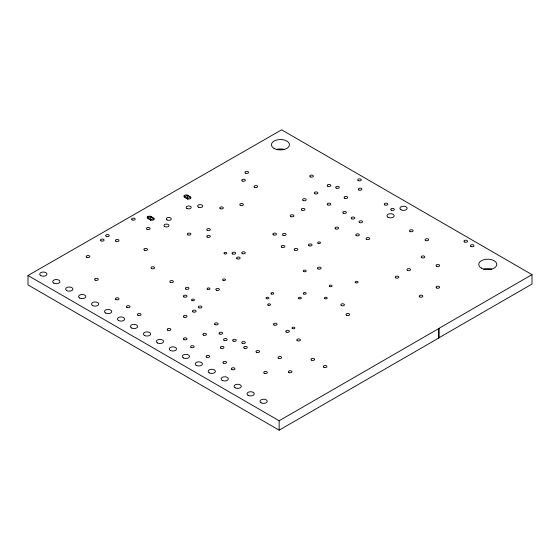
<?xml version="1.0" encoding="UTF-8"?>
<svg xmlns="http://www.w3.org/2000/svg" width="560" height="560" viewBox="0 0 560 560"><rect width="100%" height="100%" fill="white"/><g stroke="black" fill="none" stroke-linecap="round" stroke-linejoin="round"><path stroke-width="0.84" d="M532 274.631L439.166 328.23L439.166 337.785L279.146 430.171L28 284.928L28 275.506L281.617 129.829L532 274.631L532 284.06L439.166 337.659M279.146 430.171L279.146 420.749L439.166 328.363M190.47 196.966A1.995 1.148 0 0 1 190.211 198.59A1.995 1.148 0 0 1 187.404 198.737L184.345 196.966A1.995 1.148 0 0 1 184.604 195.349A1.995 1.148 0 0 1 187.404 195.202L190.47 196.966L190.47 198.681M153.741 218.169A1.995 1.148 0 0 1 153.489 219.793A1.995 1.148 0 0 1 150.682 219.94L147.623 218.169A1.995 1.148 0 0 1 147.875 216.552A1.995 1.148 0 0 1 150.682 216.405L153.741 218.169L153.741 219.884M28 275.506L279.146 420.749M438.515 328.734L438.515 338.163M187.404 195.202L187.404 199.486M184.604 195.349L184.604 197.064M150.682 216.405L150.682 220.689M147.875 216.552L147.875 218.267M483.665 269.185A9.016 5.208 0 0 1 491.834 269.185M276.36 149.499A9.016 5.208 0 0 1 284.529 149.499M167.006 219.94A2.527 1.456 0 0 0 171.227 219.282A2.527 1.456 0 0 0 168.133 217.497A2.527 1.456 0 0 0 167.006 219.94M310.268 176.876A1.806 1.043 0 0 0 313.285 176.407A1.806 1.043 0 0 0 311.073 175.133A1.806 1.043 0 0 0 310.268 176.876M185.878 197.848A2.163 1.246 0 0 0 189.497 197.288A2.163 1.246 0 0 0 186.844 195.762A2.163 1.246 0 0 0 185.878 197.848M149.149 219.058A2.163 1.246 0 0 0 152.768 218.498A2.163 1.246 0 0 0 150.122 216.965A2.163 1.246 0 0 0 149.149 219.058M220.22 208.663A1.806 1.043 0 0 0 223.237 208.201A1.806 1.043 0 0 0 221.025 206.92A1.806 1.043 0 0 0 220.22 208.663M222.18 380.331A3.605 2.079 0 0 0 228.214 379.393A3.605 2.079 0 0 0 223.797 376.845A3.605 2.079 0 0 0 222.18 380.331M223.076 280.322A1.421 0.819 0 0 0 225.456 279.951A1.421 0.819 0 0 0 223.713 278.95A1.421 0.819 0 0 0 223.076 280.322M186.9 208.453A2.527 1.456 0 0 0 191.121 207.802A2.527 1.456 0 0 0 188.027 206.017A2.527 1.456 0 0 0 186.9 208.453M237.062 258.783A1.806 1.043 0 0 0 240.079 258.314A1.806 1.043 0 0 0 237.867 257.04A1.806 1.043 0 0 0 237.062 258.783M346.542 315.259A1.806 1.043 0 0 0 349.559 314.797A1.806 1.043 0 0 0 347.354 313.516A1.806 1.043 0 0 0 346.542 315.259M421.694 257.663A1.806 1.043 0 0 0 424.711 257.194A1.806 1.043 0 0 0 422.499 255.92A1.806 1.043 0 0 0 421.694 257.663M198.842 307.783A1.806 1.043 0 0 0 201.859 307.314A1.806 1.043 0 0 0 199.647 306.04A1.806 1.043 0 0 0 198.842 307.783M335.531 228.865A1.806 1.043 0 0 0 338.548 228.396A1.806 1.043 0 0 0 336.336 227.122A1.806 1.043 0 0 0 335.531 228.865M207.263 230.356A1.806 1.043 0 0 0 210.28 229.894A1.806 1.043 0 0 0 208.068 228.613A1.806 1.043 0 0 0 207.263 230.356M242.242 253.547A1.806 1.043 0 0 0 245.259 253.078A1.806 1.043 0 0 0 243.054 251.804A1.806 1.043 0 0 0 242.242 253.547M207.263 237.09A1.806 1.043 0 0 0 210.28 236.621A1.806 1.043 0 0 0 208.068 235.347A1.806 1.043 0 0 0 207.263 237.09M232.526 253.918A1.806 1.043 0 0 0 235.543 253.456A1.806 1.043 0 0 0 233.331 252.182A1.806 1.043 0 0 0 232.526 253.918M278.523 358.274A1.806 1.043 0 0 0 281.54 357.805A1.806 1.043 0 0 0 279.328 356.531A1.806 1.043 0 0 0 278.523 358.274M264.271 373.233A1.806 1.043 0 0 0 267.288 372.764A1.806 1.043 0 0 0 265.076 371.49A1.806 1.043 0 0 0 264.271 373.233M288.89 372.484A1.806 1.043 0 0 0 291.907 372.022A1.806 1.043 0 0 0 289.695 370.741A1.806 1.043 0 0 0 288.89 372.484M223.454 363.132A1.806 1.043 0 0 0 226.471 362.67A1.806 1.043 0 0 0 224.266 361.396A1.806 1.043 0 0 0 223.454 363.132M167.741 330.218A1.806 1.043 0 0 0 170.758 329.756A1.806 1.043 0 0 0 168.553 328.482A1.806 1.043 0 0 0 167.741 330.218M126.931 307.405A1.806 1.043 0 0 0 129.948 306.936A1.806 1.043 0 0 0 127.736 305.662A1.806 1.043 0 0 0 126.931 307.405M115.92 299.551A1.806 1.043 0 0 0 118.937 299.082A1.806 1.043 0 0 0 116.725 297.808A1.806 1.043 0 0 0 115.92 299.551M95.186 280.105A1.806 1.043 0 0 0 98.203 279.636A1.806 1.043 0 0 0 95.998 278.362A1.806 1.043 0 0 0 95.186 280.105M231.875 369.495A1.806 1.043 0 0 0 234.892 369.026A1.806 1.043 0 0 0 232.687 367.752A1.806 1.043 0 0 0 231.875 369.495M244.188 348.173A1.806 1.043 0 0 0 247.205 347.711A1.806 1.043 0 0 0 244.993 346.43A1.806 1.043 0 0 0 244.188 348.173M273.987 324.982A1.806 1.043 0 0 0 277.004 324.52A1.806 1.043 0 0 0 274.799 323.246A1.806 1.043 0 0 0 273.987 324.982M286.293 332.094A1.806 1.043 0 0 0 289.31 331.625A1.806 1.043 0 0 0 287.105 330.351A1.806 1.043 0 0 0 286.293 332.094M311.563 360.143A1.806 1.043 0 0 0 314.58 359.674A1.806 1.043 0 0 0 312.368 358.4A1.806 1.043 0 0 0 311.563 360.143M323.869 367.248A1.806 1.043 0 0 0 326.886 366.786A1.806 1.043 0 0 0 324.681 365.505A1.806 1.043 0 0 0 323.869 367.248M86.765 257.285A1.806 1.043 0 0 0 89.782 256.823A1.806 1.043 0 0 0 87.57 255.542A1.806 1.043 0 0 0 86.765 257.285M151.55 268.506A1.806 1.043 0 0 0 154.567 268.044A1.806 1.043 0 0 0 152.355 266.763A1.806 1.043 0 0 0 151.55 268.506M144.424 250.18A1.806 1.043 0 0 0 147.441 249.711A1.806 1.043 0 0 0 145.229 248.437A1.806 1.043 0 0 0 144.424 250.18M101.017 240.828A1.806 1.043 0 0 0 104.034 240.366A1.806 1.043 0 0 0 101.822 239.085A1.806 1.043 0 0 0 101.017 240.828M358.855 189.966A1.806 1.043 0 0 0 361.872 189.497A1.806 1.043 0 0 0 359.66 188.223A1.806 1.043 0 0 0 358.855 189.966M384.769 204.925A1.806 1.043 0 0 0 387.786 204.456A1.806 1.043 0 0 0 385.574 203.182A1.806 1.043 0 0 0 384.769 204.925M132.111 219.884A1.806 1.043 0 0 0 135.128 219.415A1.806 1.043 0 0 0 132.923 218.141A1.806 1.043 0 0 0 132.111 219.884M115.92 241.206A1.806 1.043 0 0 0 118.937 240.737A1.806 1.043 0 0 0 116.725 239.463A1.806 1.043 0 0 0 115.92 241.206M147.014 229.236A1.806 1.043 0 0 0 150.031 228.767A1.806 1.043 0 0 0 147.819 227.493A1.806 1.043 0 0 0 147.014 229.236M106.197 236.341A1.806 1.043 0 0 0 109.214 235.872A1.806 1.043 0 0 0 107.009 234.598A1.806 1.043 0 0 0 106.197 236.341M344.603 198.191A1.806 1.043 0 0 0 347.62 197.722A1.806 1.043 0 0 0 345.408 196.448A1.806 1.043 0 0 0 344.603 198.191M358.204 180.614A1.806 1.043 0 0 0 361.221 180.145A1.806 1.043 0 0 0 359.016 178.871A1.806 1.043 0 0 0 358.204 180.614M391.244 210.161A1.806 1.043 0 0 0 394.261 209.692A1.806 1.043 0 0 0 392.056 208.418A1.806 1.043 0 0 0 391.244 210.161M351.729 218.764A1.806 1.043 0 0 0 354.746 218.295A1.806 1.043 0 0 0 352.534 217.021A1.806 1.043 0 0 0 351.729 218.764M343.308 213.15A1.806 1.043 0 0 0 346.325 212.688A1.806 1.043 0 0 0 344.113 211.414A1.806 1.043 0 0 0 343.308 213.15M327.754 204.925A1.806 1.043 0 0 0 330.771 204.456A1.806 1.043 0 0 0 328.566 203.182A1.806 1.043 0 0 0 327.754 204.925M314.797 193.704A1.806 1.043 0 0 0 317.821 193.235A1.806 1.043 0 0 0 315.609 191.961A1.806 1.043 0 0 0 314.797 193.704M303.142 200.438A1.806 1.043 0 0 0 306.159 199.969A1.806 1.043 0 0 0 303.947 198.695A1.806 1.043 0 0 0 303.142 200.438M327.754 186.221A1.806 1.043 0 0 0 330.771 185.759A1.806 1.043 0 0 0 328.566 184.478A1.806 1.043 0 0 0 327.754 186.221M254.555 187.348A1.806 1.043 0 0 0 257.572 186.879A1.806 1.043 0 0 0 255.36 185.605A1.806 1.043 0 0 0 254.555 187.348M245.483 173.131A1.806 1.043 0 0 0 248.5 172.669A1.806 1.043 0 0 0 246.288 171.388A1.806 1.043 0 0 0 245.483 173.131M242.242 180.985A1.806 1.043 0 0 0 245.259 180.523A1.806 1.043 0 0 0 243.054 179.242A1.806 1.043 0 0 0 242.242 180.985M470.925 246.442A1.806 1.043 0 0 0 473.942 245.973A1.806 1.043 0 0 0 471.737 244.699A1.806 1.043 0 0 0 470.925 246.442M464.45 241.955A1.806 1.043 0 0 0 467.467 241.486A1.806 1.043 0 0 0 465.255 240.212A1.806 1.043 0 0 0 464.45 241.955M436.59 266.266A1.806 1.043 0 0 0 439.607 265.797A1.806 1.043 0 0 0 437.402 264.523A1.806 1.043 0 0 0 436.59 266.266M436.59 287.959A1.806 1.043 0 0 0 439.607 287.49A1.806 1.043 0 0 0 437.402 286.216A1.806 1.043 0 0 0 436.59 287.959M419.748 296.933A1.806 1.043 0 0 0 422.765 296.464A1.806 1.043 0 0 0 420.56 295.19A1.806 1.043 0 0 0 419.748 296.933M395.78 277.858A1.806 1.043 0 0 0 398.797 277.389A1.806 1.043 0 0 0 396.585 276.115A1.806 1.043 0 0 0 395.78 277.858M407.442 270.375A1.806 1.043 0 0 0 410.459 269.913A1.806 1.043 0 0 0 408.247 268.639A1.806 1.043 0 0 0 407.442 270.375M301.847 210.161A1.806 1.043 0 0 0 304.864 209.692A1.806 1.043 0 0 0 302.652 208.418A1.806 1.043 0 0 0 301.847 210.161M290.829 216.517A1.806 1.043 0 0 0 293.846 216.055A1.806 1.043 0 0 0 291.641 214.774A1.806 1.043 0 0 0 290.829 216.517M207.529 289.296A1.421 0.819 0 0 0 209.909 288.932A1.421 0.819 0 0 0 208.166 287.924A1.421 0.819 0 0 0 207.529 289.296M318.052 243.292A1.421 0.819 0 0 0 320.432 242.928A1.421 0.819 0 0 0 318.689 241.92A1.421 0.819 0 0 0 318.052 243.292M359.499 222.502A1.806 1.043 0 0 0 362.516 222.04A1.806 1.043 0 0 0 360.311 220.759A1.806 1.043 0 0 0 359.499 222.502M356.258 235.592A1.806 1.043 0 0 0 359.282 235.13A1.806 1.043 0 0 0 357.07 233.849A1.806 1.043 0 0 0 356.258 235.592M219.569 333.963A1.806 1.043 0 0 0 222.586 333.494A1.806 1.043 0 0 0 220.381 332.22A1.806 1.043 0 0 0 219.569 333.963M410.032 231.483A1.806 1.043 0 0 0 413.049 231.014A1.806 1.043 0 0 0 410.837 229.74A1.806 1.043 0 0 0 410.032 231.483M203.371 335.083A1.806 1.043 0 0 0 206.388 334.614A1.806 1.043 0 0 0 204.183 333.34A1.806 1.043 0 0 0 203.371 335.083M220.864 348.173A1.806 1.043 0 0 0 223.881 347.711A1.806 1.043 0 0 0 221.676 346.43A1.806 1.043 0 0 0 220.864 348.173M336.182 188.09A1.806 1.043 0 0 0 339.199 187.628A1.806 1.043 0 0 0 336.987 186.354A1.806 1.043 0 0 0 336.182 188.09M216.328 290.199A1.806 1.043 0 0 0 219.345 289.737A1.806 1.043 0 0 0 217.14 288.456A1.806 1.043 0 0 0 216.328 290.199M137.942 315.259A1.806 1.043 0 0 0 140.959 314.797A1.806 1.043 0 0 0 138.754 313.516A1.806 1.043 0 0 0 137.942 315.259M366.625 239.337A1.806 1.043 0 0 0 369.642 238.868A1.806 1.043 0 0 0 367.437 237.594A1.806 1.043 0 0 0 366.625 239.337M233.177 341.068A1.806 1.043 0 0 0 236.194 340.599A1.806 1.043 0 0 0 233.982 339.325A1.806 1.043 0 0 0 233.177 341.068M425.579 240.457A1.806 1.043 0 0 0 428.596 239.988A1.806 1.043 0 0 0 426.391 238.714A1.806 1.043 0 0 0 425.579 240.457M224.105 340.319A1.806 1.043 0 0 0 227.122 339.85A1.806 1.043 0 0 0 224.91 338.576A1.806 1.043 0 0 0 224.105 340.319M318.038 268.884A1.806 1.043 0 0 0 321.055 268.415A1.806 1.043 0 0 0 318.85 267.141A1.806 1.043 0 0 0 318.038 268.884M242.242 343.315A1.806 1.043 0 0 0 245.259 342.846A1.806 1.043 0 0 0 243.054 341.572A1.806 1.043 0 0 0 242.242 343.315M297.311 340.697A1.806 1.043 0 0 0 300.328 340.228A1.806 1.043 0 0 0 298.116 338.954A1.806 1.043 0 0 0 297.311 340.697M256.494 352.289A1.806 1.043 0 0 0 259.511 351.82A1.806 1.043 0 0 0 257.306 350.546A1.806 1.043 0 0 0 256.494 352.289M215.033 324.611A1.806 1.043 0 0 0 218.05 324.142A1.806 1.043 0 0 0 215.845 322.868A1.806 1.043 0 0 0 215.033 324.611M341.362 305.536A1.806 1.043 0 0 0 344.379 305.067A1.806 1.043 0 0 0 342.167 303.793A1.806 1.043 0 0 0 341.362 305.536M271.348 293.972A1.421 0.819 0 0 0 273.721 293.608A1.421 0.819 0 0 0 271.985 292.6A1.421 0.819 0 0 0 271.348 293.972M303.737 293.972A1.421 0.819 0 0 0 306.117 293.608A1.421 0.819 0 0 0 304.374 292.6A1.421 0.819 0 0 0 303.737 293.972M292.397 328.566A1.421 0.819 0 0 0 294.777 328.202A1.421 0.819 0 0 0 293.034 327.194A1.421 0.819 0 0 0 292.397 328.566M268.107 305.193A1.421 0.819 0 0 0 270.48 304.822A1.421 0.819 0 0 0 268.744 303.821A1.421 0.819 0 0 0 268.107 305.193M298.872 298.648A1.421 0.819 0 0 0 301.252 298.277A1.421 0.819 0 0 0 299.509 297.276A1.421 0.819 0 0 0 298.872 298.648M324.786 298.648A1.421 0.819 0 0 0 327.166 298.277A1.421 0.819 0 0 0 325.423 297.276A1.421 0.819 0 0 0 324.786 298.648M329.651 286.496A1.421 0.819 0 0 0 332.024 286.125A1.421 0.819 0 0 0 330.288 285.124A1.421 0.819 0 0 0 329.651 286.496M266.483 298.648A1.421 0.819 0 0 0 268.863 298.277A1.421 0.819 0 0 0 267.12 297.276A1.421 0.819 0 0 0 266.483 298.648M303.737 271.53A1.421 0.819 0 0 0 306.117 271.166A1.421 0.819 0 0 0 304.374 270.158A1.421 0.819 0 0 0 303.737 271.53M355.558 282.751A1.421 0.819 0 0 0 357.938 282.38A1.421 0.819 0 0 0 356.195 281.379A1.421 0.819 0 0 0 355.558 282.751M191.982 300.517A1.421 0.819 0 0 0 194.362 300.153A1.421 0.819 0 0 0 192.619 299.145A1.421 0.819 0 0 0 191.982 300.517M224.378 253.764A1.421 0.819 0 0 0 226.758 253.4A1.421 0.819 0 0 0 225.015 252.392A1.421 0.819 0 0 0 224.378 253.764M183.939 339.57A1.806 1.043 0 0 0 186.956 339.108A1.806 1.043 0 0 0 184.744 337.827A1.806 1.043 0 0 0 183.939 339.57M185.885 289.079A1.806 1.043 0 0 0 188.902 288.61A1.806 1.043 0 0 0 186.69 287.336A1.806 1.043 0 0 0 185.885 289.079M283.059 235.221A1.806 1.043 0 0 0 286.076 234.752A1.806 1.043 0 0 0 283.864 233.478A1.806 1.043 0 0 0 283.059 235.221M183.939 296.933A1.806 1.043 0 0 0 186.956 296.464A1.806 1.043 0 0 0 184.744 295.19A1.806 1.043 0 0 0 183.939 296.933M281.764 247.191A1.806 1.043 0 0 0 284.781 246.722A1.806 1.043 0 0 0 282.569 245.448A1.806 1.043 0 0 0 281.764 247.191M193.011 311.892A1.806 1.043 0 0 0 196.028 311.43A1.806 1.043 0 0 0 193.816 310.149A1.806 1.043 0 0 0 193.011 311.892M308.973 245.693A1.806 1.043 0 0 0 311.99 245.224A1.806 1.043 0 0 0 309.778 243.95A1.806 1.043 0 0 0 308.973 245.693M170.331 282.345A1.806 1.043 0 0 0 173.355 281.883A1.806 1.043 0 0 0 171.143 280.602A1.806 1.043 0 0 0 170.331 282.345M273.336 234.843A1.806 1.043 0 0 0 276.36 234.381A1.806 1.043 0 0 0 274.148 233.107A1.806 1.043 0 0 0 273.336 234.843M191.065 347.424A1.806 1.043 0 0 0 194.082 346.962A1.806 1.043 0 0 0 191.87 345.681A1.806 1.043 0 0 0 191.065 347.424M294.721 250.18A1.806 1.043 0 0 0 297.738 249.711A1.806 1.043 0 0 0 295.526 248.437A1.806 1.043 0 0 0 294.721 250.18M240.303 205.296A1.806 1.043 0 0 0 243.32 204.834A1.806 1.043 0 0 0 241.108 203.553A1.806 1.043 0 0 0 240.303 205.296M187.824 234.843A1.806 1.043 0 0 0 190.841 234.381A1.806 1.043 0 0 0 188.636 233.107A1.806 1.043 0 0 0 187.824 234.843M183.939 317.128A1.806 1.043 0 0 0 186.956 316.666A1.806 1.043 0 0 0 184.744 315.392A1.806 1.043 0 0 0 183.939 317.128M206.612 357.154A1.806 1.043 0 0 0 209.629 356.685A1.806 1.043 0 0 0 207.424 355.411A1.806 1.043 0 0 0 206.612 357.154M40.789 275.604A3.605 2.079 0 0 0 46.823 274.666A3.605 2.079 0 0 0 42.406 272.118A3.605 2.079 0 0 0 40.789 275.604M53.746 283.08A3.605 2.079 0 0 0 59.78 282.149A3.605 2.079 0 0 0 55.363 279.601A3.605 2.079 0 0 0 53.746 283.08M66.703 290.563A3.605 2.079 0 0 0 72.737 289.632A3.605 2.079 0 0 0 68.32 287.077A3.605 2.079 0 0 0 66.703 290.563M79.66 298.046A3.605 2.079 0 0 0 85.694 297.108A3.605 2.079 0 0 0 81.277 294.56A3.605 2.079 0 0 0 79.66 298.046M92.617 305.522A3.605 2.079 0 0 0 98.651 304.591A3.605 2.079 0 0 0 94.234 302.043A3.605 2.079 0 0 0 92.617 305.522M105.574 313.005A3.605 2.079 0 0 0 111.608 312.074A3.605 2.079 0 0 0 107.191 309.519A3.605 2.079 0 0 0 105.574 313.005M118.531 320.488A3.605 2.079 0 0 0 124.565 319.55A3.605 2.079 0 0 0 120.148 317.002A3.605 2.079 0 0 0 118.531 320.488M131.488 327.964A3.605 2.079 0 0 0 137.522 327.033A3.605 2.079 0 0 0 133.105 324.478A3.605 2.079 0 0 0 131.488 327.964M144.445 335.447A3.605 2.079 0 0 0 150.479 334.509A3.605 2.079 0 0 0 146.062 331.961A3.605 2.079 0 0 0 144.445 335.447M157.395 342.923A3.605 2.079 0 0 0 163.436 341.992A3.605 2.079 0 0 0 159.012 339.444A3.605 2.079 0 0 0 157.395 342.923M170.352 350.406A3.605 2.079 0 0 0 176.386 349.475A3.605 2.079 0 0 0 171.969 346.92A3.605 2.079 0 0 0 170.352 350.406M183.309 357.889A3.605 2.079 0 0 0 189.343 356.951A3.605 2.079 0 0 0 184.926 354.403A3.605 2.079 0 0 0 183.309 357.889M196.266 365.365A3.605 2.079 0 0 0 202.3 364.434A3.605 2.079 0 0 0 197.883 361.886A3.605 2.079 0 0 0 196.266 365.365M209.223 372.848A3.605 2.079 0 0 0 215.257 371.917A3.605 2.079 0 0 0 210.84 369.362A3.605 2.079 0 0 0 209.223 372.848M235.137 387.807A3.605 2.079 0 0 0 241.171 386.876A3.605 2.079 0 0 0 236.754 384.328A3.605 2.079 0 0 0 235.137 387.807M248.094 395.29A3.605 2.079 0 0 0 254.128 394.359A3.605 2.079 0 0 0 249.711 391.804A3.605 2.079 0 0 0 248.094 395.29M261.051 402.773A3.605 2.079 0 0 0 267.085 401.835A3.605 2.079 0 0 0 262.668 399.287A3.605 2.079 0 0 0 261.051 402.773M400.981 209.776A3.605 2.079 0 0 0 407.015 208.838A3.605 2.079 0 0 0 402.598 206.29A3.605 2.079 0 0 0 400.981 209.776M388.024 217.252A3.605 2.079 0 0 0 394.058 216.321A3.605 2.079 0 0 0 389.641 213.773A3.605 2.079 0 0 0 388.024 217.252M481.376 268.086A9.016 5.208 0 0 0 496.461 265.755A9.016 5.208 0 0 0 485.415 259.378A9.016 5.208 0 0 0 481.376 268.086M274.071 148.4A9.016 5.208 0 0 0 289.156 146.069A9.016 5.208 0 0 0 278.11 139.692A9.016 5.208 0 0 0 274.071 148.4M198.373 207.13A2.527 1.456 0 0 0 202.601 206.472A2.527 1.456 0 0 0 199.507 204.687A2.527 1.456 0 0 0 198.373 207.13M164.71 226.562A2.527 1.456 0 0 0 168.931 225.911A2.527 1.456 0 0 0 165.837 224.126A2.527 1.456 0 0 0 164.71 226.562"/></g></svg>
